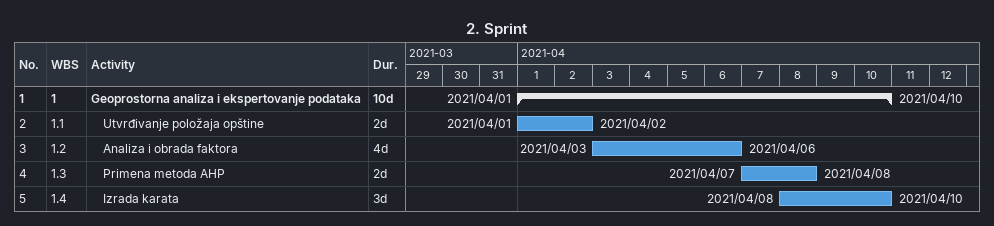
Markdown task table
2. Sprint

| ID | WBS | Task | Duration | Start | Finish |
|---|---|---|---|---|---|
| 1 | 1 | **Geoprostorna analiza i ekspertovanje podataka** | 10d | 2021-04-01 | 2021-04-10 |
| 2 | 1.1 | Utvrđivanje položaja opštine | 2d | 2021-04-01 | 2021-04-02 |
| 3 | 1.2 | Analiza i obrada faktora | 4d | 2021-04-03 | 2021-04-06 |
| 4 | 1.3 | Primena metoda AHP | 2d | 2021-04-07 | 2021-04-08 |
| 5 | 1.4 | Izrada karata | 3d | 2021-04-08 | 2021-04-10 |
